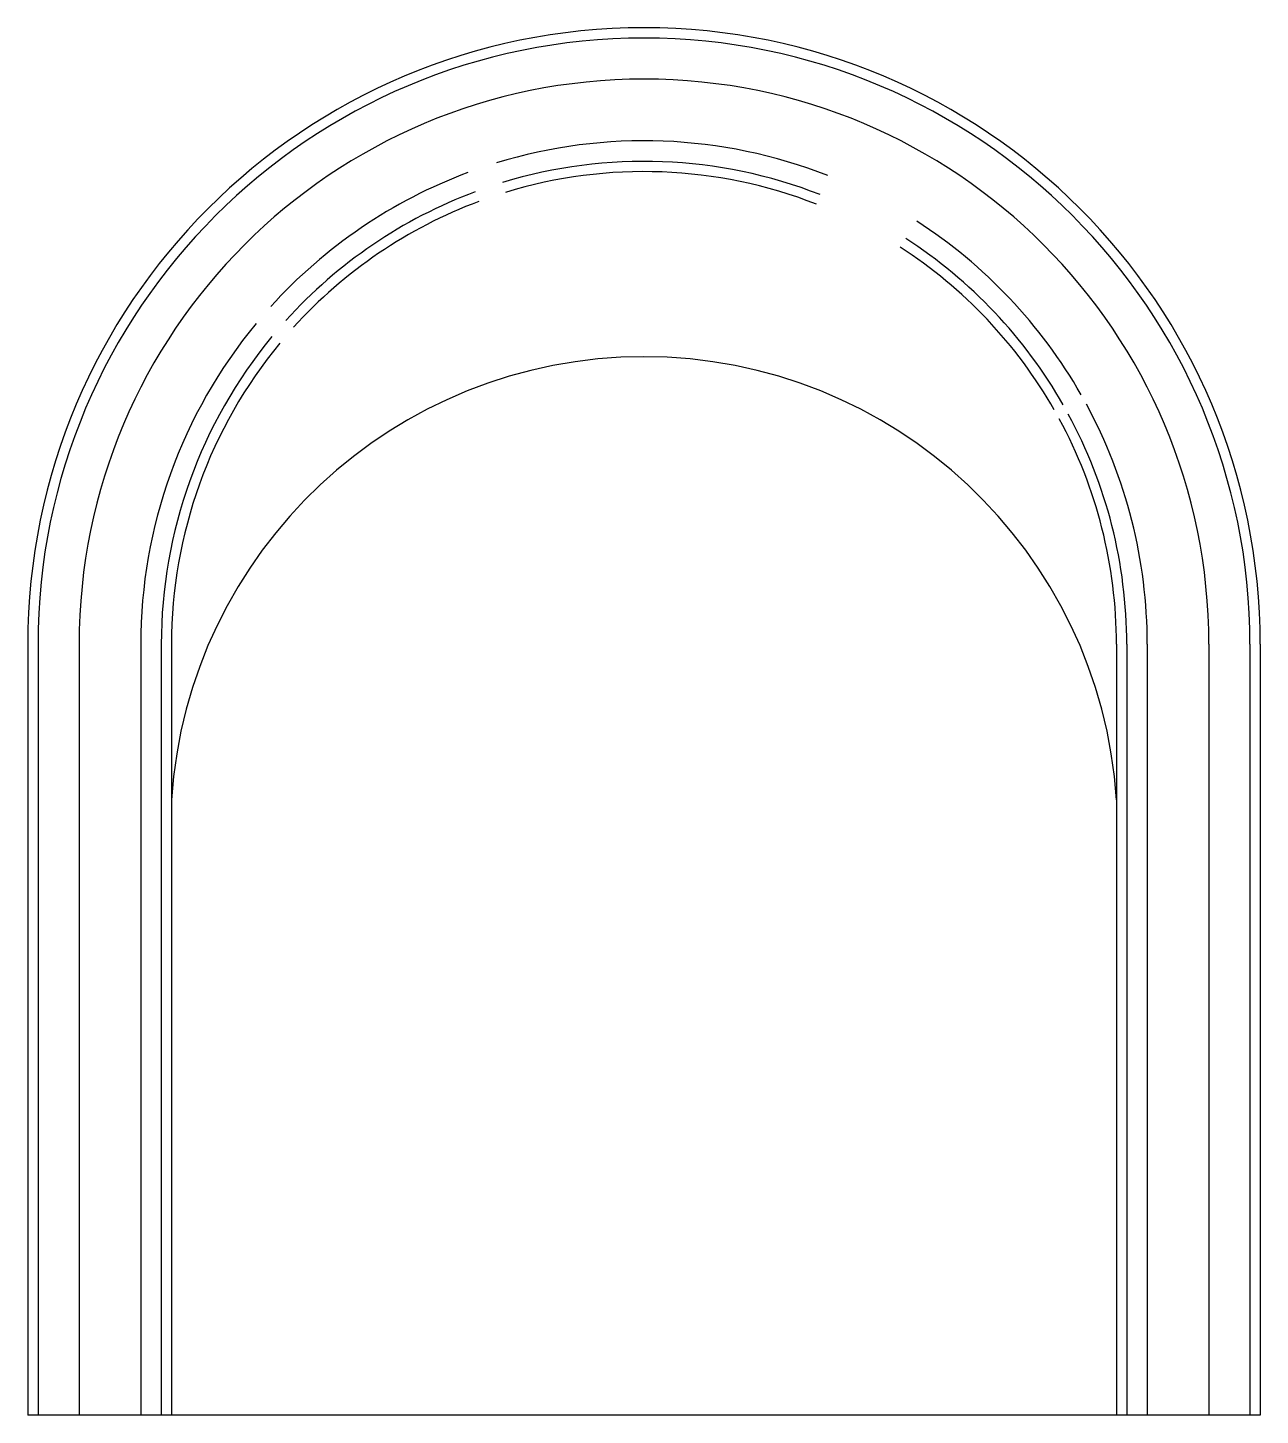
# Model space of a CAD drawing. Extents: x -315.322 to -314.722, y 10.727 to 11.402.
import ezdxf

# ---------------------------------------------------------------- set-up
doc = ezdxf.new("R2010")
doc.units = 0
doc.layers.get('0').update_dxf_attribs({"linetype": 'CONTINUOUS'})

msp = doc.modelspace()

# ---------------------------------------------------------------- linework, layer by layer
at = {"color": 0}
for p, q in [((-315.32233, 11.10174), (-315.32233, 10.72663)), ((-315.31733, 11.10174), (-315.31733, 10.72663)), ((-315.29733, 11.10174), (-315.29733, 10.72663)), ((-315.26733, 11.10174), (-315.26733, 11.0261)), ((-315.25733, 11.10174), (-315.25733, 11.0261)), ((-315.25233, 11.10174), (-315.25233, 11.0261)), ((-314.79233, 11.10174), (-314.79233, 11.02612)), ((-314.78733, 11.10174), (-314.78733, 11.02612)), ((-314.77733, 11.10174), (-314.77733, 11.02612)), ((-314.74733, 11.10174), (-314.74733, 10.72663)), ((-314.72733, 11.10174), (-314.72733, 10.72663)), ((-314.72233, 11.10174), (-314.72233, 10.72663)), ((-315.26733, 11.0261), (-315.26733, 10.72663)), ((-315.25733, 11.0261), (-315.25733, 10.72663)), ((-315.25233, 11.0261), (-315.25233, 10.72663)), ((-314.79233, 11.0261), (-314.79233, 10.72663)), ((-314.78733, 11.0261), (-314.78733, 10.72663)), ((-314.77733, 11.0261), (-314.77733, 10.72663)), ((-314.72233, 10.72663), (-315.32233, 10.72663))]:
    msp.add_line(p, q, dxfattribs=at)
for centre, radius, start, end in [((-315.02233, 11.10174), 0.3, 0, 180), ((-315.02233, 11.10174), 0.295, 0, 180), ((-315.02233, 11.10174), 0.275, 0, 180), ((-315.02233, 11.10174), 0.245, 68.59444, 107.0347), ((-315.02233, 11.10174), 0.235, 68.59444, 107.0347), ((-315.02233, 11.10174), 0.245, 110.47598, 137.88327), ((-315.02233, 11.10174), 0.23, 68.59444, 107.0347), ((-315.02233, 11.10174), 0.235, 110.47598, 137.88327), ((-315.02233, 11.10174), 0.23, 110.47598, 137.88327), ((-315.02233, 11.10174), 0.245, 29.72039, 57.15331), ((-315.02233, 11.10174), 0.23, 29.72039, 57.15331), ((-315.02233, 11.10174), 0.235, 29.72039, 57.15331), ((-315.02233, 11.10174), 0.245, 140.41729, 180), ((-315.02233, 11.10174), 0.235, 140.41729, 180), ((-315.02233, 11.10174), 0.23, 140.41729, 180), ((-315.02233, 11.01118), 0.23048, 3.71223, 176.28777), ((-315.02233, 11.10174), 0.235, 0, 28.477), ((-315.02233, 11.10174), 0.245, 0, 28.477), ((-315.02233, 11.10174), 0.23, 0, 28.477), ((-315.02233, 11.10174), 0.23, 0, 28.477), ((-315.02233, 11.10174), 0.23, 0, 28.477)]:
    msp.add_arc(centre, radius, start, end, dxfattribs=at)

doc.saveas('drawing.dxf')
